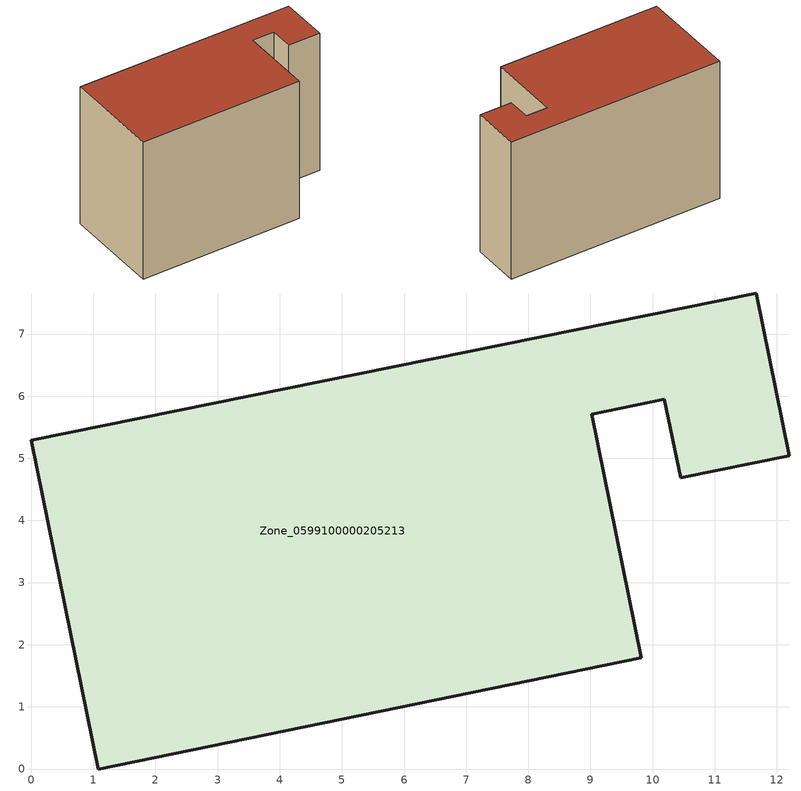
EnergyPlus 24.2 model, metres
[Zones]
Zone_0599100000205213
 floor ground (C_G): 11.67,7.66 12.2,5.04 10.45,4.69 10.19,5.95 9.02,5.71 9.82,1.79 1.08,0 0,5.29 z0
 wall outside (C_F): 1.08,0 9.82,1.79 9.02,5.71 10.19,5.95 10.45,4.69 12.2,5.04 11.67,7.66 0,5.29 1.08,0 z0:8.01
 roof outside (C_R): 12.2,5.04 11.67,7.66 0,5.29 1.08,0 9.82,1.79 9.02,5.71 10.19,5.95 10.45,4.69 z8.01
[BUILDING]
Pand.0599100000205213: North Axis=0; Terrain=City; Loads Convergence Tolerance Value=0.04; Temperature Convergence Tolerance Value=0.4; Solar Distribution=FullExterior; Maximum Number of Warmup Days=25; Minimum Number of Warmup Days=1
[Site:Location]
Rotterdam.The.Hague.AP_ZH_NLD Design_Conditions: Latitude=51.96; Longitude=4.45; Time Zone=1; Elevation=-4.5
[SITE:GROUNDTEMPERATURE:BUILDINGSURFACE]
18, 18, 18, 18, 18, 18, 18, 18, 18, 18, 18, 18
[MATERIAL] Thermal Absorptance=0.9; Solar Absorptance=0.7; Visible Absorptance=0.7
Name | Roughness | Thickness | Conductivity | Density | Specific Heat
G.TI.1975-1991 | MediumSmooth | 0.15 | 0.288461 | 540 | 1210
F.TI.1975-1991 | Rough | 0.3 | 0.230769 | 1920 | 840
R.TI.1975-1991 | MediumRough | 0.2 | 0.153846 | 1500 | 1000
[CONSTRUCTION]
C_G: G.TI.1975-1991
C_F: F.TI.1975-1991
C_R: R.TI.1975-1991
[ZONE]
Zone_0599100000205213: Type=1; Multiplier=1; Ceiling Height=Autocalculate; Volume=Autocalculate; Floor Area=autocalculate; Part of Total Floor Area=Yes
[ZONEINFILTRATION:DESIGNFLOWRATE]
Infil_Zone_0599100000205213: Zone or ZoneList or Space or SpaceList=Zone_0599100000205213; Schedule=AlwaysOn; Design Flow Rate Calculation Method=Flow/Area; Flow Rate per Floor Area=0.003; Constant Term Coefficient=1; Temperature Term Coefficient=0; Velocity Term Coefficient=0; Velocity Squared Term Coefficient=0
[HVACTEMPLATE:ZONE:IDEALLOADSAIRSYSTEM]
Zone_0599100000205213: Maximum Heating Supply Air Temperature=50; Minimum Cooling Supply Air Temperature=13; Maximum Heating Supply Air Humidity Ratio=0.0156; Minimum Cooling Supply Air Humidity Ratio=0.0077; Heating Limit=NoLimit; Cooling Limit=NoLimit; Dehumidification Control Type=ConstantSensibleHeatRatio; Cooling Sensible Heat Ratio=0.7; Dehumidification Setpoint=60; Humidification Control Type=None; Humidification Setpoint=30; Outdoor Air Method=None; Outdoor Air Flow Rate per Person=0.00944; Outdoor Air Flow Rate per Zone Floor Area=0; Outdoor Air Flow Rate per Zone=0; Demand Controlled Ventilation Type=None; Outdoor Air Economizer Type=NoEconomizer; Heat Recovery Type=None; Sensible Heat Recovery Effectiveness=0.7; Latent Heat Recovery Effectiveness=0.65
[ZONECONTROL:THERMOSTAT]
ThermostatControl_Zone_0599100000205213: Zone or ZoneList=Zone_0599100000205213; Control Type Schedule=DualSetpointControlType; Control 1=Thermostat_Zone_0599100000205213; Temperature Difference Between Cutout And Setpoint=0
[THERMOSTATSETPOINT:DUALSETPOINT]
Thermostat_Zone_0599100000205213: Heating Setpoint Temperature Schedule=HeatingSetpoint_Zone_0599100000205213; Cooling Setpoint Temperature Schedule=CoolingSetpoint_Zone_0599100000205213
[SCHEDULE:COMPACT]
HeatingSetpoint_Zone_0599100000205213: Through: 12/31, For: AllDays, Until: 24:00, 21
CoolingSetpoint_Zone_0599100000205213: Through: 12/31, For: AllDays, Until: 24:00, 24
DualSetpointControlType: Through: 12/31, For: AllDays, Until: 24:00, 4
AlwaysOn: Through: 12/31, For: AllDays, Until: 24:00, 1
